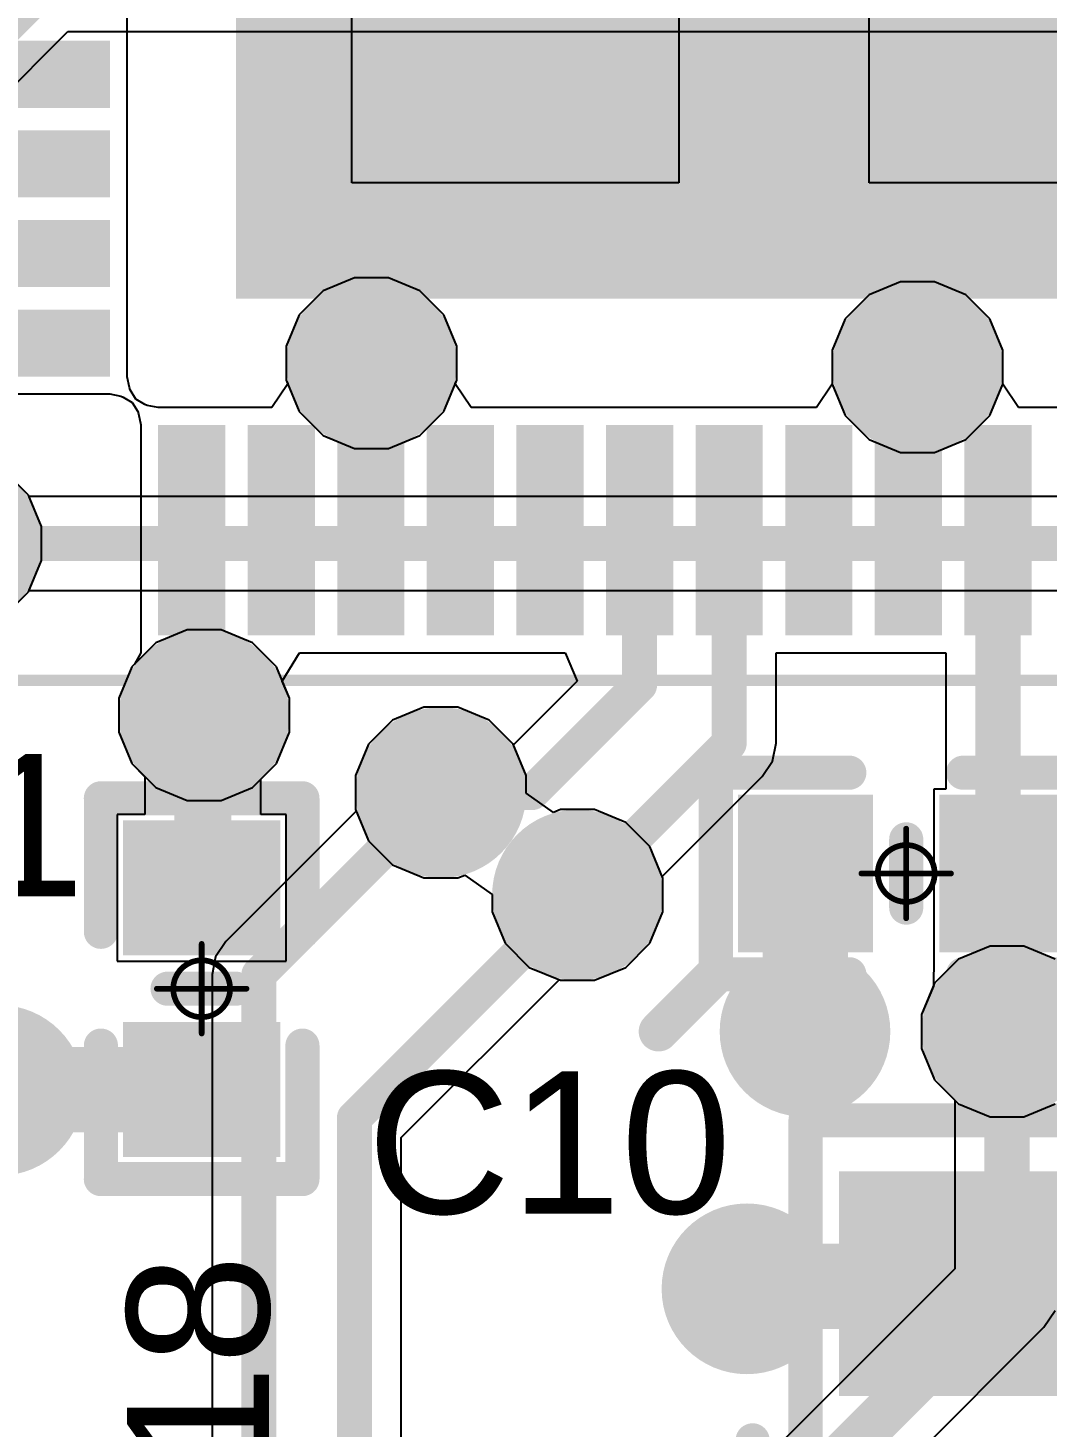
# Model space of a CAD drawing. Header units: inches. Extents: x -0.16 to 1.47, y -0.24 to 2.31.
# Drawn here: x 0.5454 to 0.7245, y 1.3775 to 1.6234 of the extents above; entities that cross this region are included whole.
import ezdxf

# ---------------------------------------------------------------- set-up
doc = ezdxf.new("R2010")
doc.units = ezdxf.units.IN
doc.header["$MEASUREMENT"] = 0
for name, color, linetype in [('Bottom Layer', 5, 'Continuous'), ('Bottom Solder', 6, 'Continuous'), ('GND', 76, 'Continuous'), ('Mechanical 13', 56, 'Continuous'), ('Mechanical 15', 56, 'Continuous'), ('POWER', 16, 'Continuous'), ('Top Layer', 1, 'Continuous'), ('Top Overlay', 2, 'Continuous'), ('Top Paste', 8, 'Continuous'), ('Top Solder', 216, 'Continuous'), ('Via Holes', 16, 'Continuous')]:
    doc.layers.add(name, color=color, linetype=linetype)
doc.styles.add('Arial', font='', dxfattribs={"height": 0.2})
doc.styles.get('Arial').set_extended_font_data('Arial')

# ---------------------------------------------------------------- blocks, each defined once
blk = doc.blocks.new('QFN40P700X700X90_57N_12')
at = {"layer": 'Top Layer'}
for points in [[(-0.0433071, 0.15177165), (-0.0354331, 0.15177165), (-0.0354331, 0.11870075), (-0.0433071, 0.11870075)], [(-0.027559, 0.15177165), (-0.019685, 0.15177165), (-0.019685, 0.11870075), (-0.027559, 0.11870075)], [(-0.011811, 0.15177165), (-0.003937, 0.15177165), (-0.003937, 0.11870075), (-0.011811, 0.11870075)], [(0.003937, 0.15177165), (0.011811, 0.15177165), (0.011811, 0.11870075), (0.003937, 0.11870075)], [(0.019685, 0.15177165), (0.027559, 0.15177165), (0.027559, 0.11870075), (0.019685, 0.11870075)], [(0.0354331, 0.15177165), (0.0433071, 0.15177165), (0.0433071, 0.11870075), (0.0354331, 0.11870075)], [(0.0511811, 0.15177165), (0.0590551, 0.15177165), (0.0590551, 0.11870075), (0.0511811, 0.11870075)], [(0.0669291, 0.15177165), (0.0748031, 0.15177165), (0.0748031, 0.11870075), (0.0669291, 0.11870075)], [(0.0826772, 0.15177165), (0.0905512, 0.15177165), (0.0905512, 0.11870075), (0.0826772, 0.11870075)], [(0.0984252, 0.15177165), (0.1062992, 0.15177165), (0.1062992, 0.11870075), (0.0984252, 0.11870075)], [(0.11870075, 0.1062992), (0.15177165, 0.1062992), (0.15177165, 0.0984252), (0.11870075, 0.0984252)], [(-0.0905512, 0.0905512), (0.0905512, 0.0905512), (0.0905512, -0.0905512), (-0.0905512, -0.0905512)], [(0.11870075, 0.0905512), (0.15177165, 0.0905512), (0.15177165, 0.0826772), (0.11870075, 0.0826772)], [(0.11870075, 0.0748031), (0.15177165, 0.0748031), (0.15177165, 0.0669291), (0.11870075, 0.0669291)], [(0.11870075, 0.0590551), (0.15177165, 0.0590551), (0.15177165, 0.0511811), (0.11870075, 0.0511811)]]:
    blk.add_hatch(color=1, dxfattribs=at).paths.add_polyline_path(points)
at = {"layer": 'Top Paste'}
for points in [[(-0.0433071, 0.15177165), (-0.0354331, 0.15177165), (-0.0354331, 0.11870075), (-0.0433071, 0.11870075)], [(-0.027559, 0.15177165), (-0.019685, 0.15177165), (-0.019685, 0.11870075), (-0.027559, 0.11870075)], [(-0.011811, 0.15177165), (-0.003937, 0.15177165), (-0.003937, 0.11870075), (-0.011811, 0.11870075)], [(0.003937, 0.15177165), (0.011811, 0.15177165), (0.011811, 0.11870075), (0.003937, 0.11870075)], [(0.019685, 0.15177165), (0.027559, 0.15177165), (0.027559, 0.11870075), (0.019685, 0.11870075)], [(0.0354331, 0.15177165), (0.0433071, 0.15177165), (0.0433071, 0.11870075), (0.0354331, 0.11870075)], [(0.0511811, 0.15177165), (0.0590551, 0.15177165), (0.0590551, 0.11870075), (0.0511811, 0.11870075)], [(0.0669291, 0.15177165), (0.0748031, 0.15177165), (0.0748031, 0.11870075), (0.0669291, 0.11870075)], [(0.0826772, 0.15177165), (0.0905512, 0.15177165), (0.0905512, 0.11870075), (0.0826772, 0.11870075)], [(0.0984252, 0.15177165), (0.1062992, 0.15177165), (0.1062992, 0.11870075), (0.0984252, 0.11870075)], [(0.11870075, 0.1062992), (0.15177165, 0.1062992), (0.15177165, 0.0984252), (0.11870075, 0.0984252)], [(0.11870075, 0.0905512), (0.15177165, 0.0905512), (0.15177165, 0.0826772), (0.11870075, 0.0826772)], [(0.11870075, 0.0748031), (0.15177165, 0.0748031), (0.15177165, 0.0669291), (0.11870075, 0.0669291)], [(0.11870075, 0.0590551), (0.15177165, 0.0590551), (0.15177165, 0.0511811), (0.11870075, 0.0511811)]]:
    blk.add_hatch(color=8, dxfattribs=at).paths.add_polyline_path(points)
at = {"layer": 'Top Solder'}
for points in [[(-0.0452756, 0.15374015), (-0.0334646, 0.15374015), (-0.0334646, 0.11673225), (-0.0452756, 0.11673225)], [(-0.0295275, 0.15374015), (-0.0177165, 0.15374015), (-0.0177165, 0.11673225), (-0.0295275, 0.11673225)], [(-0.0137795, 0.15374015), (-0.0019685, 0.15374015), (-0.0019685, 0.11673225), (-0.0137795, 0.11673225)], [(0.0019685, 0.15374015), (0.0137795, 0.15374015), (0.0137795, 0.11673225), (0.0019685, 0.11673225)], [(0.0177165, 0.15374015), (0.0295275, 0.15374015), (0.0295275, 0.11673225), (0.0177165, 0.11673225)], [(0.0334646, 0.15374015), (0.0452756, 0.15374015), (0.0452756, 0.11673225), (0.0334646, 0.11673225)], [(0.0492126, 0.15374015), (0.0610236, 0.15374015), (0.0610236, 0.11673225), (0.0492126, 0.11673225)], [(0.0649606, 0.15374015), (0.0767716, 0.15374015), (0.0767716, 0.11673225), (0.0649606, 0.11673225)], [(0.0807087, 0.15374015), (0.0925197, 0.15374015), (0.0925197, 0.11673225), (0.0807087, 0.11673225)], [(0.0964567, 0.15374015), (0.1082677, 0.15374015), (0.1082677, 0.11673225), (0.0964567, 0.11673225)], [(0.11673225, 0.1082677), (0.15374015, 0.1082677), (0.15374015, 0.0964567), (0.11673225, 0.0964567)], [(-0.0945512, 0.0945512), (0.0945512, 0.0945512), (0.0945512, -0.0945512), (-0.0945512, -0.0945512)], [(0.11673225, 0.0925197), (0.15374015, 0.0925197), (0.15374015, 0.0807087), (0.11673225, 0.0807087)], [(0.11673225, 0.0767716), (0.15374015, 0.0767716), (0.15374015, 0.0649606), (0.11673225, 0.0649606)], [(0.11673225, 0.0610236), (0.15374015, 0.0610236), (0.15374015, 0.0492126), (0.11673225, 0.0492126)]]:
    blk.add_hatch(color=216, dxfattribs=at).paths.add_polyline_path(points)
at = {"layer": 'Mechanical 13'}
blk.add_lwpolyline([(0.1377953, 0.1377953, 0.005, 0.005, 0), (-0.1377953, 0.1377953, 0.005, 0.005, 0)], format="xyseb", dxfattribs=at)
at = {"layer": 'Mechanical 15'}
blk.add_lwpolyline([(0.1616142, 0.1616142, 0.0019685, 0.0019685, 0), (-0.1616142, 0.1616142, 0.0019685, 0.0019685, 0)], format="xyseb", dxfattribs=at)
at = {"layer": 'Top Overlay'}
blk.add_lwpolyline([(0.1377953, 0.1377953, 0.005, 0.005, 0), (0.1187008, 0.1377953, 0.005, 0.005, 0)], format="xyseb", dxfattribs=at)
blk.add_lwpolyline([(0.1174508, 0.1377953, 0.0025, 0.0025, 1), (0.1199508, 0.1377953, 0.0025, 0.0025, 1)], format="xyseb", close=True, dxfattribs=at)
at = {"layer": 'Top Paste'}
for p, q in [((-0.0742126, 0.0742126), (-0.0167323, 0.0742126)), ((-0.0167323, 0.0742126), (-0.0167323, 0.0167323)), ((0.0167323, 0.0167323), (0.0167323, 0.0742126)), ((0.0167323, 0.0742126), (0.0742126, 0.0742126)), ((0.0742126, 0.0742126), (0.0742126, 0.0167323))]:
    blk.add_line(p, q, dxfattribs=at)
blk = doc.blocks.new('OSC_2016_4P_33')
at = {"layer": 'Top Layer'}
for points in [[(-0.067818, -0.002824), (-0.067818, 0.028672), (-0.028448, 0.028672), (-0.028448, -0.002824)], [(0.003042, -0.002818), (0.003042, 0.028678), (0.042412, 0.028678), (0.042412, -0.002818)], [(-0.067814, -0.050064), (-0.067814, -0.018568), (-0.028444, -0.018568), (-0.028444, -0.050064)], [(0.003046, -0.050058), (0.003046, -0.018562), (0.042416, -0.018562), (0.042416, -0.050058)]]:
    blk.add_hatch(color=1, dxfattribs=at).paths.add_polyline_path(points)
at = {"layer": 'Top Paste'}
for points in [[(-0.067818, -0.002824), (-0.067818, 0.028672), (-0.028448, 0.028672), (-0.028448, -0.002824)], [(0.003042, -0.002818), (0.003042, 0.028678), (0.042412, 0.028678), (0.042412, -0.002818)], [(-0.067814, -0.050064), (-0.067814, -0.018568), (-0.028444, -0.018568), (-0.028444, -0.050064)], [(0.003046, -0.050058), (0.003046, -0.018562), (0.042416, -0.018562), (0.042416, -0.050058)]]:
    blk.add_hatch(color=8, dxfattribs=at).paths.add_polyline_path(points)
at = {"layer": 'Top Solder'}
for points in [[(-0.071818, -0.006824), (-0.071818, 0.032672), (-0.024448, 0.032672), (-0.024448, -0.006824)], [(-0.000958, -0.006818), (-0.000958, 0.032678), (0.046412, 0.032678), (0.046412, -0.006818)], [(-0.071814, -0.054064), (-0.071814, -0.014568), (-0.024444, -0.014568), (-0.024444, -0.054064)], [(-0.000954, -0.054058), (-0.000954, -0.014562), (0.046416, -0.014562), (0.046416, -0.054058)]]:
    blk.add_hatch(color=216, dxfattribs=at).paths.add_polyline_path(points)
at = {"layer": 'Mechanical 15'}
for points in [[(-0.040261, -0.054003, 0.007874, 0.007874, 1), (-0.048141, -0.054003, 0.007874, 0.007874, 1)], [(-0.0501095, -0.054003, 0.003937, 0.003937, 1), (-0.0461725, -0.054003, 0.003937, 0.003937, 1)], [(-0.0422295, -0.054003, 0.003937, 0.003937, 1), (-0.0382925, -0.054003, 0.003937, 0.003937, 1)]]:
    blk.add_lwpolyline(points, format="xyseb", close=True, dxfattribs=at)
at = {"layer": 'Top Overlay'}
for points in [[(-0.077701, -0.062993, 0.006, 0.006, 0), (-0.077701, 0.041607, 0.006, 0.006, 0)], [(-0.077701, 0.041607, 0.006, 0.006, 0), (0.052299, 0.041607, 0.006, 0.006, 0)], [(0.052299, -0.062993, 0.006, 0.006, 0), (0.052299, 0.041607, 0.006, 0.006, 0)], [(-0.087, -0.072, 0.006, 0.006, 0), (-0.087, -0.01463, 0.006, 0.006, 0)], [(-0.077701, -0.062993, 0.006, 0.006, 0), (-0.072901, -0.062993, 0.006, 0.006, 0)], [(-0.072901, -0.062993, 0.006, 0.006, 0), (0.052299, -0.062993, 0.006, 0.006, 0)], [(-0.087, -0.072, 0.006, 0.006, 0), (-0.037504, -0.072, 0.006, 0.006, 0)]]:
    blk.add_lwpolyline(points, format="xyseb", dxfattribs=at)
for points in [[(-0.079201, 0.041607, 0.003, 0.003, 1), (-0.076201, 0.041607, 0.003, 0.003, 1)], [(-0.079201, 0.041607, 0.003, 0.003, 1), (-0.076201, 0.041607, 0.003, 0.003, 1)], [(0.050799, 0.041607, 0.003, 0.003, 1), (0.053799, 0.041607, 0.003, 0.003, 1)], [(0.050799, 0.041607, 0.003, 0.003, 1), (0.053799, 0.041607, 0.003, 0.003, 1)], [(-0.0885, -0.01463, 0.003, 0.003, 1), (-0.0855, -0.01463, 0.003, 0.003, 1)], [(-0.079201, -0.062993, 0.003, 0.003, 1), (-0.076201, -0.062993, 0.003, 0.003, 1)], [(-0.079201, -0.062993, 0.003, 0.003, 1), (-0.076201, -0.062993, 0.003, 0.003, 1)], [(-0.074401, -0.062993, 0.003, 0.003, 1), (-0.071401, -0.062993, 0.003, 0.003, 1)], [(-0.074401, -0.062993, 0.003, 0.003, 1), (-0.071401, -0.062993, 0.003, 0.003, 1)], [(0.050799, -0.062993, 0.003, 0.003, 1), (0.053799, -0.062993, 0.003, 0.003, 1)], [(0.050799, -0.062993, 0.003, 0.003, 1), (0.053799, -0.062993, 0.003, 0.003, 1)], [(-0.0885, -0.072, 0.003, 0.003, 1), (-0.0855, -0.072, 0.003, 0.003, 1)], [(-0.0885, -0.072, 0.003, 0.003, 1), (-0.0855, -0.072, 0.003, 0.003, 1)], [(-0.039004, -0.072, 0.003, 0.003, 1), (-0.036004, -0.072, 0.003, 0.003, 1)]]:
    blk.add_lwpolyline(points, format="xyseb", close=True, dxfattribs=at)
blk = doc.blocks.new('C_0402_L_40')
at = {"layer": 'Top Layer'}
for points in [[(-0.0255905, 0.0098425), (-0.0098425, 0.0098425), (-0.0098425, -0.0098425), (-0.0255905, -0.0098425)], [(0.0098393, 0.0098393), (0.0255873, 0.0098393), (0.0255873, -0.0098457), (0.0098393, -0.0098457)]]:
    blk.add_hatch(color=1, dxfattribs=at).paths.add_polyline_path(points)
at = {"layer": 'Top Paste'}
for points in [[(-0.0255905, 0.0098425), (-0.0098425, 0.0098425), (-0.0098425, -0.0098425), (-0.0255905, -0.0098425)], [(0.0098393, 0.0098393), (0.0255873, 0.0098393), (0.0255873, -0.0098457), (0.0098393, -0.0098457)]]:
    blk.add_hatch(color=8, dxfattribs=at).paths.add_polyline_path(points)
at = {"layer": 'Top Solder'}
for points in [[(-0.0295905, 0.0138425), (-0.0058425, 0.0138425), (-0.0058425, -0.0138425), (-0.0295905, -0.0138425)], [(0.0058393, 0.0138393), (0.0295873, 0.0138393), (0.0295873, -0.0138457), (0.0058393, -0.0138457)]]:
    blk.add_hatch(color=216, dxfattribs=at).paths.add_polyline_path(points)
at = {"layer": 'Mechanical 15'}
for points in [[(0, -0.007874, 0.001, 0.001, 0), (0, 0.007874, 0.001, 0.001, 0)], [(0.007874, 0, 0.001, 0.001, 0), (-0.007874, 0, 0.001, 0.001, 0)]]:
    blk.add_lwpolyline(points, format="xyseb", dxfattribs=at)
for points in [[(-0.00025, 0.007874, 0.0005, 0.0005, 1), (0.00025, 0.007874, 0.0005, 0.0005, 1)], [(0.005, 0, 0.001, 0.001, 1), (-0.005, 0, 0.001, 0.001, 1)], [(-0.008124, 0, 0.0005, 0.0005, 1), (-0.007624, 0, 0.0005, 0.0005, 1)], [(-0.00525, 0, 0.0005, 0.0005, 1), (-0.00475, 0, 0.0005, 0.0005, 1)], [(0.00475, 0, 0.0005, 0.0005, 1), (0.00525, 0, 0.0005, 0.0005, 1)], [(0.007624, 0, 0.0005, 0.0005, 1), (0.008124, 0, 0.0005, 0.0005, 1)], [(-0.00025, -0.007874, 0.0005, 0.0005, 1), (0.00025, -0.007874, 0.0005, 0.0005, 1)]]:
    blk.add_lwpolyline(points, format="xyseb", close=True, dxfattribs=at)
at = {"layer": 'Top Overlay'}
for points in [[(-0.01, 0.0177133, 0.006, 0.006, 0), (-0.0334614, 0.0177133, 0.006, 0.006, 0)], [(-0.0334614, -0.0177133, 0.006, 0.006, 0), (-0.0334614, 0.0177133, 0.006, 0.006, 0)], [(0.0334614, 0.0177133, 0.006, 0.006, 0), (0.01, 0.0177133, 0.006, 0.006, 0)], [(0.0334614, -0.0177197, 0.006, 0.006, 0), (0.0334614, 0.0177133, 0.006, 0.006, 0)], [(0, -0.006, 0.006, 0.006, 0), (0, 0.006, 0.006, 0.006, 0)], [(-0.01, -0.0177133, 0.006, 0.006, 0), (-0.0334614, -0.0177133, 0.006, 0.006, 0)], [(-0.033455, -0.0177197, 0.006, 0.006, 0), (-0.0334614, -0.0177133, 0.006, 0.006, 0)], [(0.0334614, -0.0177133, 0.006, 0.006, 0), (0.01, -0.0177133, 0.006, 0.006, 0)]]:
    blk.add_lwpolyline(points, format="xyseb", dxfattribs=at)
for points in [[(-0.0349614, 0.0177133, 0.003, 0.003, 1), (-0.0319614, 0.0177133, 0.003, 0.003, 1)], [(-0.0349614, 0.0177133, 0.003, 0.003, 1), (-0.0319614, 0.0177133, 0.003, 0.003, 1)], [(-0.0115, 0.0177133, 0.003, 0.003, 1), (-0.0085, 0.0177133, 0.003, 0.003, 1)], [(0.0085, 0.0177133, 0.003, 0.003, 1), (0.0115, 0.0177133, 0.003, 0.003, 1)], [(0.0319614, 0.0177133, 0.003, 0.003, 1), (0.0349614, 0.0177133, 0.003, 0.003, 1)], [(0.0319614, 0.0177133, 0.003, 0.003, 1), (0.0349614, 0.0177133, 0.003, 0.003, 1)], [(-0.0015, 0.006, 0.003, 0.003, 1), (0.0015, 0.006, 0.003, 0.003, 1)], [(-0.0015, -0.006, 0.003, 0.003, 1), (0.0015, -0.006, 0.003, 0.003, 1)], [(-0.0349614, -0.0177133, 0.003, 0.003, 1), (-0.0319614, -0.0177133, 0.003, 0.003, 1)], [(-0.0349614, -0.0177133, 0.003, 0.003, 1), (-0.0319614, -0.0177133, 0.003, 0.003, 1)], [(-0.0349614, -0.0177133, 0.003, 0.003, 1), (-0.0319614, -0.0177133, 0.003, 0.003, 1)], [(-0.034955, -0.0177197, 0.003, 0.003, 1), (-0.031955, -0.0177197, 0.003, 0.003, 1)], [(-0.0115, -0.0177133, 0.003, 0.003, 1), (-0.0085, -0.0177133, 0.003, 0.003, 1)], [(0.0085, -0.0177133, 0.003, 0.003, 1), (0.0115, -0.0177133, 0.003, 0.003, 1)], [(0.0319614, -0.0177133, 0.003, 0.003, 1), (0.0349614, -0.0177133, 0.003, 0.003, 1)], [(0.0319614, -0.0177197, 0.003, 0.003, 1), (0.0349614, -0.0177197, 0.003, 0.003, 1)]]:
    blk.add_lwpolyline(points, format="xyseb", close=True, dxfattribs=at)
blk = doc.blocks.new('C_0402_L_48')
at = {"layer": 'Top Layer'}
for points in [[(-0.0255905, 0.0098425), (-0.0098425, 0.0098425), (-0.0098425, -0.0098425), (-0.0255905, -0.0098425)], [(0.0098393, 0.0098393), (0.0255873, 0.0098393), (0.0255873, -0.0098457), (0.0098393, -0.0098457)]]:
    blk.add_hatch(color=1, dxfattribs=at).paths.add_polyline_path(points)
at = {"layer": 'Top Paste'}
for points in [[(-0.0255905, 0.0098425), (-0.0098425, 0.0098425), (-0.0098425, -0.0098425), (-0.0255905, -0.0098425)], [(0.0098393, 0.0098393), (0.0255873, 0.0098393), (0.0255873, -0.0098457), (0.0098393, -0.0098457)]]:
    blk.add_hatch(color=8, dxfattribs=at).paths.add_polyline_path(points)
at = {"layer": 'Top Solder'}
for points in [[(-0.0295905, 0.0138425), (-0.0058425, 0.0138425), (-0.0058425, -0.0138425), (-0.0295905, -0.0138425)], [(0.0058393, 0.0138393), (0.0295873, 0.0138393), (0.0295873, -0.0138457), (0.0058393, -0.0138457)]]:
    blk.add_hatch(color=216, dxfattribs=at).paths.add_polyline_path(points)
at = {"layer": 'Mechanical 15'}
for points in [[(0, 0.007874, 0.001, 0.001, 0), (0, -0.007874, 0.001, 0.001, 0)], [(0.007874, 0, 0.001, 0.001, 0), (-0.007874, 0, 0.001, 0.001, 0)]]:
    blk.add_lwpolyline(points, format="xyseb", dxfattribs=at)
for points in [[(-0.00025, 0.007874, 0.0005, 0.0005, 1), (0.00025, 0.007874, 0.0005, 0.0005, 1)], [(0.005, 0, 0.001, 0.001, 1), (-0.005, 0, 0.001, 0.001, 1)], [(-0.008124, 0, 0.0005, 0.0005, 1), (-0.007624, 0, 0.0005, 0.0005, 1)], [(-0.00525, 0, 0.0005, 0.0005, 1), (-0.00475, 0, 0.0005, 0.0005, 1)], [(0.00475, 0, 0.0005, 0.0005, 1), (0.00525, 0, 0.0005, 0.0005, 1)], [(0.007624, 0, 0.0005, 0.0005, 1), (0.008124, 0, 0.0005, 0.0005, 1)], [(-0.00025, -0.007874, 0.0005, 0.0005, 1), (0.00025, -0.007874, 0.0005, 0.0005, 1)]]:
    blk.add_lwpolyline(points, format="xyseb", close=True, dxfattribs=at)
at = {"layer": 'Top Overlay'}
for points in [[(-0.01, 0.0177133, 0.006, 0.006, 0), (-0.0334614, 0.0177133, 0.006, 0.006, 0)], [(-0.0334614, 0.0177133, 0.006, 0.006, 0), (-0.0334614, -0.0177133, 0.006, 0.006, 0)], [(0.0334614, 0.0177133, 0.006, 0.006, 0), (0.01, 0.0177133, 0.006, 0.006, 0)], [(0.0334614, 0.0177133, 0.006, 0.006, 0), (0.0334614, -0.0177197, 0.006, 0.006, 0)], [(0, 0.006, 0.006, 0.006, 0), (0, -0.006, 0.006, 0.006, 0)], [(-0.01, -0.0177133, 0.006, 0.006, 0), (-0.0334614, -0.0177133, 0.006, 0.006, 0)], [(-0.033455, -0.0177197, 0.006, 0.006, 0), (-0.0334614, -0.0177133, 0.006, 0.006, 0)], [(0.0334614, -0.0177133, 0.006, 0.006, 0), (0.01, -0.0177133, 0.006, 0.006, 0)]]:
    blk.add_lwpolyline(points, format="xyseb", dxfattribs=at)
for points in [[(-0.0349614, 0.0177133, 0.003, 0.003, 1), (-0.0319614, 0.0177133, 0.003, 0.003, 1)], [(-0.0349614, 0.0177133, 0.003, 0.003, 1), (-0.0319614, 0.0177133, 0.003, 0.003, 1)], [(-0.0115, 0.0177133, 0.003, 0.003, 1), (-0.0085, 0.0177133, 0.003, 0.003, 1)], [(0.0085, 0.0177133, 0.003, 0.003, 1), (0.0115, 0.0177133, 0.003, 0.003, 1)], [(0.0319614, 0.0177133, 0.003, 0.003, 1), (0.0349614, 0.0177133, 0.003, 0.003, 1)], [(0.0319614, 0.0177133, 0.003, 0.003, 1), (0.0349614, 0.0177133, 0.003, 0.003, 1)], [(-0.0015, 0.006, 0.003, 0.003, 1), (0.0015, 0.006, 0.003, 0.003, 1)], [(-0.0015, -0.006, 0.003, 0.003, 1), (0.0015, -0.006, 0.003, 0.003, 1)], [(-0.0349614, -0.0177133, 0.003, 0.003, 1), (-0.0319614, -0.0177133, 0.003, 0.003, 1)], [(-0.0349614, -0.0177133, 0.003, 0.003, 1), (-0.0319614, -0.0177133, 0.003, 0.003, 1)], [(-0.0349614, -0.0177133, 0.003, 0.003, 1), (-0.0319614, -0.0177133, 0.003, 0.003, 1)], [(-0.034955, -0.0177197, 0.003, 0.003, 1), (-0.031955, -0.0177197, 0.003, 0.003, 1)], [(-0.0115, -0.0177133, 0.003, 0.003, 1), (-0.0085, -0.0177133, 0.003, 0.003, 1)], [(0.0085, -0.0177133, 0.003, 0.003, 1), (0.0115, -0.0177133, 0.003, 0.003, 1)], [(0.0319614, -0.0177133, 0.003, 0.003, 1), (0.0349614, -0.0177133, 0.003, 0.003, 1)], [(0.0319614, -0.0177197, 0.003, 0.003, 1), (0.0349614, -0.0177197, 0.003, 0.003, 1)]]:
    blk.add_lwpolyline(points, format="xyseb", close=True, dxfattribs=at)

msp = doc.modelspace()

# ---------------------------------------------------------------- hatches: boundary and pattern name
at = {"layer": 'Bottom Layer'}
h = msp.add_hatch(color=5, dxfattribs=at)
edge = h.paths.add_edge_path()
edge.add_arc((0.604, 1.603), 0.01, 0, 360)
h = msp.add_hatch(color=5, dxfattribs=at)
edge = h.paths.add_edge_path()
edge.add_arc((0.676, 1.603), 0.01, 0, 360)
h = msp.add_hatch(color=5, dxfattribs=at)
edge = h.paths.add_edge_path()
edge.add_arc((0.6057898, 1.5644646), 0.01, 0, 360)
h = msp.add_hatch(color=5, dxfattribs=at)
edge = h.paths.add_edge_path()
edge.add_arc((0.7017898, 1.5637796), 0.01, 0, 360)
h = msp.add_hatch(color=5, dxfattribs=at)
edge = h.paths.add_edge_path()
edge.add_arc((0.5763652, 1.5025849), 0.01, 0, 360)
h = msp.add_hatch(color=5, dxfattribs=at)
edge = h.paths.add_edge_path()
edge.add_arc((0.618, 1.489), 0.01, 0, 360)
h = msp.add_hatch(color=5, dxfattribs=at)
edge = h.paths.add_edge_path()
edge.add_arc((0.642, 1.471), 0.01, 0, 360)
h = msp.add_hatch(color=5, dxfattribs=at)
edge = h.paths.add_edge_path()
edge.add_arc((0.682, 1.447), 0.01, 0, 360)
h = msp.add_hatch(color=5, dxfattribs=at)
edge = h.paths.add_edge_path()
edge.add_arc((0.7175063, 1.447), 0.01, 0, 360)
h = msp.add_hatch(color=5, dxfattribs=at)
edge = h.paths.add_edge_path()
edge.add_arc((0.5403054, 1.4366536), 0.01, 0, 360)
h = msp.add_hatch(color=5, dxfattribs=at)
edge = h.paths.add_edge_path()
edge.add_arc((0.6717898, 1.4017796), 0.01, 0, 360)
at = {"layer": 'Bottom Solder'}
h = msp.add_hatch(color=6, dxfattribs=at)
edge = h.paths.add_edge_path()
edge.add_arc((0.604, 1.603), 0.014, 0, 360)
h = msp.add_hatch(color=6, dxfattribs=at)
edge = h.paths.add_edge_path()
edge.add_arc((0.676, 1.603), 0.014, 0, 360)
h = msp.add_hatch(color=6, dxfattribs=at)
edge = h.paths.add_edge_path()
edge.add_arc((0.6057898, 1.5644646), 0.014, 0, 360)
h = msp.add_hatch(color=6, dxfattribs=at)
edge = h.paths.add_edge_path()
edge.add_arc((0.7017898, 1.5637796), 0.014, 0, 360)
h = msp.add_hatch(color=6, dxfattribs=at)
edge = h.paths.add_edge_path()
edge.add_arc((0.5327898, 1.5327796), 0.014, 0, 360)
h = msp.add_hatch(color=6, dxfattribs=at)
edge = h.paths.add_edge_path()
edge.add_arc((0.5763652, 1.5025849), 0.014, 0, 360)
h = msp.add_hatch(color=6, dxfattribs=at)
edge = h.paths.add_edge_path()
edge.add_arc((0.618, 1.489), 0.014, 0, 360)
h = msp.add_hatch(color=6, dxfattribs=at)
edge = h.paths.add_edge_path()
edge.add_arc((0.642, 1.471), 0.014, 0, 360)
h = msp.add_hatch(color=6, dxfattribs=at)
edge = h.paths.add_edge_path()
edge.add_arc((0.682, 1.447), 0.014, 0, 360)
h = msp.add_hatch(color=6, dxfattribs=at)
edge = h.paths.add_edge_path()
edge.add_arc((0.7175063, 1.447), 0.014, 0, 360)
h = msp.add_hatch(color=6, dxfattribs=at)
edge = h.paths.add_edge_path()
edge.add_arc((0.5403054, 1.4366536), 0.014, 0, 360)
h = msp.add_hatch(color=6, dxfattribs=at)
edge = h.paths.add_edge_path()
edge.add_arc((0.6717898, 1.4017796), 0.014, 0, 360)
at = {"layer": 'GND'}
h = msp.add_hatch(color=76, dxfattribs=at)
edge = h.paths.add_edge_path()
edge.add_arc((0.6057898, 1.5644646), 0.015, 0, 360)
h = msp.add_hatch(color=76, dxfattribs=at)
edge = h.paths.add_edge_path()
edge.add_arc((0.7017898, 1.5637796), 0.015, 0, 360)
h = msp.add_hatch(color=76, dxfattribs=at)
edge = h.paths.add_edge_path()
edge.add_arc((0.5327898, 1.5327796), 0.015, 0, 360)
h = msp.add_hatch(color=76, dxfattribs=at)
edge = h.paths.add_edge_path()
edge.add_arc((0.5763652, 1.5025849), 0.015, 0, 360)
h = msp.add_hatch(color=76, dxfattribs=at)
edge = h.paths.add_edge_path()
edge.add_arc((0.618, 1.489), 0.015, 0, 360)
h = msp.add_hatch(color=76, dxfattribs=at)
edge = h.paths.add_edge_path()
edge.add_arc((0.642, 1.471), 0.015, 0, 360)
h = msp.add_hatch(color=76, dxfattribs=at)
edge = h.paths.add_edge_path()
edge.add_arc((0.7175063, 1.447), 0.015, 0, 360)
at = {"layer": 'POWER'}
h = msp.add_hatch(color=16, dxfattribs=at)
edge = h.paths.add_edge_path()
edge.add_arc((0.604, 1.603), 0.015, 0, 360)
h = msp.add_hatch(color=16, dxfattribs=at)
edge = h.paths.add_edge_path()
edge.add_arc((0.676, 1.603), 0.015, 0, 360)
h = msp.add_hatch(color=16, dxfattribs=at)
edge = h.paths.add_edge_path()
edge.add_arc((0.5327898, 1.5327796), 0.015, 0, 360)
h = msp.add_hatch(color=16, dxfattribs=at)
edge = h.paths.add_edge_path()
edge.add_arc((0.618, 1.489), 0.015, 0, 360)
h = msp.add_hatch(color=16, dxfattribs=at)
edge = h.paths.add_edge_path()
edge.add_arc((0.642, 1.471), 0.015, 0, 360)
h = msp.add_hatch(color=16, dxfattribs=at)
edge = h.paths.add_edge_path()
edge.add_arc((0.682, 1.447), 0.015, 0, 360)
h = msp.add_hatch(color=16, dxfattribs=at)
edge = h.paths.add_edge_path()
edge.add_arc((0.7175063, 1.447), 0.015, 0, 360)
h = msp.add_hatch(color=16, dxfattribs=at)
edge = h.paths.add_edge_path()
edge.add_arc((0.5403054, 1.4366536), 0.015, 0, 360)
h = msp.add_hatch(color=16, dxfattribs=at)
edge = h.paths.add_edge_path()
edge.add_arc((0.6717898, 1.4017796), 0.015, 0, 360)
at = {"layer": 'Top Layer'}
h = msp.add_hatch(color=1, dxfattribs=at)
edge = h.paths.add_edge_path()
edge.add_arc((0.604, 1.603), 0.01, 0, 360)
h = msp.add_hatch(color=1, dxfattribs=at)
edge = h.paths.add_edge_path()
edge.add_arc((0.676, 1.603), 0.01, 0, 360)
h = msp.add_hatch(color=1, dxfattribs=at)
edge = h.paths.add_edge_path()
edge.add_arc((0.6057898, 1.5644646), 0.01, 0, 360)
h = msp.add_hatch(color=1, dxfattribs=at)
edge = h.paths.add_edge_path()
edge.add_arc((0.7017898, 1.5637796), 0.01, 0, 360)
h = msp.add_hatch(color=1, dxfattribs=at)
edge = h.paths.add_edge_path()
edge.add_arc((0.5763652, 1.5025849), 0.01, 0, 360)
h = msp.add_hatch(color=1, dxfattribs=at)
edge = h.paths.add_edge_path()
edge.add_arc((0.618, 1.489), 0.01, 0, 360)
h = msp.add_hatch(color=1, dxfattribs=at)
edge = h.paths.add_edge_path()
edge.add_arc((0.642, 1.471), 0.01, 0, 360)
h = msp.add_hatch(color=1, dxfattribs=at)
edge = h.paths.add_edge_path()
edge.add_arc((0.682, 1.447), 0.01, 0, 360)
h = msp.add_hatch(color=1, dxfattribs=at)
edge = h.paths.add_edge_path()
edge.add_arc((0.7175063, 1.447), 0.01, 0, 360)
h = msp.add_hatch(color=1, dxfattribs=at)
edge = h.paths.add_edge_path()
edge.add_arc((0.5403054, 1.4366536), 0.01, 0, 360)
h = msp.add_hatch(color=1, dxfattribs=at)
edge = h.paths.add_edge_path()
edge.add_arc((0.6717898, 1.4017796), 0.01, 0, 360)
at = {"layer": 'Top Solder'}
h = msp.add_hatch(color=216, dxfattribs=at)
edge = h.paths.add_edge_path()
edge.add_arc((0.604, 1.603), 0.014, 0, 360)
h = msp.add_hatch(color=216, dxfattribs=at)
edge = h.paths.add_edge_path()
edge.add_arc((0.676, 1.603), 0.014, 0, 360)
h = msp.add_hatch(color=216, dxfattribs=at)
edge = h.paths.add_edge_path()
edge.add_arc((0.6057898, 1.5644646), 0.014, 0, 360)
h = msp.add_hatch(color=216, dxfattribs=at)
edge = h.paths.add_edge_path()
edge.add_arc((0.7017898, 1.5637796), 0.014, 0, 360)
h = msp.add_hatch(color=216, dxfattribs=at)
edge = h.paths.add_edge_path()
edge.add_arc((0.5327898, 1.5327796), 0.014, 0, 360)
h = msp.add_hatch(color=216, dxfattribs=at)
edge = h.paths.add_edge_path()
edge.add_arc((0.5763652, 1.5025849), 0.014, 0, 360)
h = msp.add_hatch(color=216, dxfattribs=at)
edge = h.paths.add_edge_path()
edge.add_arc((0.618, 1.489), 0.014, 0, 360)
h = msp.add_hatch(color=216, dxfattribs=at)
edge = h.paths.add_edge_path()
edge.add_arc((0.642, 1.471), 0.014, 0, 360)
h = msp.add_hatch(color=216, dxfattribs=at)
edge = h.paths.add_edge_path()
edge.add_arc((0.682, 1.447), 0.014, 0, 360)
h = msp.add_hatch(color=216, dxfattribs=at)
edge = h.paths.add_edge_path()
edge.add_arc((0.7175063, 1.447), 0.014, 0, 360)
h = msp.add_hatch(color=216, dxfattribs=at)
edge = h.paths.add_edge_path()
edge.add_arc((0.5403054, 1.4366536), 0.014, 0, 360)
h = msp.add_hatch(color=216, dxfattribs=at)
edge = h.paths.add_edge_path()
edge.add_arc((0.6717898, 1.4017796), 0.014, 0, 360)
at = {"layer": 'Via Holes'}
h = msp.add_hatch(color=7, dxfattribs=at)
edge = h.paths.add_edge_path()
edge.add_arc((0.604, 1.603), 0.005, 0, 360)
h = msp.add_hatch(color=7, dxfattribs=at)
edge = h.paths.add_edge_path()
edge.add_arc((0.676, 1.603), 0.005, 0, 360)
h = msp.add_hatch(color=7, dxfattribs=at)
edge = h.paths.add_edge_path()
edge.add_arc((0.6057898, 1.5644646), 0.005, 0, 360)
h = msp.add_hatch(color=7, dxfattribs=at)
edge = h.paths.add_edge_path()
edge.add_arc((0.7017898, 1.5637796), 0.005, 0, 360)
h = msp.add_hatch(color=7, dxfattribs=at)
edge = h.paths.add_edge_path()
edge.add_arc((0.5763652, 1.5025849), 0.005, 0, 360)
h = msp.add_hatch(color=7, dxfattribs=at)
edge = h.paths.add_edge_path()
edge.add_arc((0.618, 1.489), 0.005, 0, 360)
h = msp.add_hatch(color=7, dxfattribs=at)
edge = h.paths.add_edge_path()
edge.add_arc((0.642, 1.471), 0.005, 0, 360)
h = msp.add_hatch(color=7, dxfattribs=at)
edge = h.paths.add_edge_path()
edge.add_arc((0.682, 1.447), 0.005, 0, 360)
h = msp.add_hatch(color=7, dxfattribs=at)
edge = h.paths.add_edge_path()
edge.add_arc((0.7175063, 1.447), 0.005, 0, 360)
h = msp.add_hatch(color=7, dxfattribs=at)
edge = h.paths.add_edge_path()
edge.add_arc((0.6717898, 1.4017796), 0.005, 0, 360)

# ---------------------------------------------------------------- linework, layer by layer
at = {"layer": 'Bottom Layer'}
for p, q in [((0.5212772, 1.5916264), (0.5524124, 1.6227617)), ((0.5524124, 1.6227617), (0.8320839, 1.6227617)), ((0.6028061, 1.5794646), (0.597293, 1.577181)), ((0.6087735, 1.5794646), (0.6028061, 1.5794646)), ((0.6142866, 1.577181), (0.6087735, 1.5794646)), ((0.6988061, 1.5787796), (0.693293, 1.576496)), ((0.7047735, 1.5787796), (0.6988061, 1.5787796)), ((0.7102866, 1.576496), (0.7047735, 1.5787796)), ((0.597293, 1.577181), (0.5930734, 1.5729614)), ((0.6185062, 1.5729614), (0.6142866, 1.577181)), ((0.693293, 1.576496), (0.6890734, 1.5722764)), ((0.7145062, 1.5722764), (0.7102866, 1.576496)), ((0.5930734, 1.5729614), (0.5907898, 1.5674483)), ((0.6207898, 1.5674483), (0.6185062, 1.5729614)), ((0.6890734, 1.5722764), (0.6867898, 1.5667633)), ((0.7167898, 1.5667633), (0.7145062, 1.5722764)), ((0.5907898, 1.5674483), (0.5907898, 1.5614809)), ((0.6207898, 1.5614809), (0.6207898, 1.5674483)), ((0.6867898, 1.5667633), (0.6867898, 1.5607959)), ((0.7167898, 1.5607959), (0.7167898, 1.5667633)), ((0.5907898, 1.5614809), (0.5930734, 1.5559678)), ((0.6185062, 1.5559678), (0.6207898, 1.5614809)), ((0.6867898, 1.5607959), (0.6890734, 1.5552828)), ((0.7145062, 1.5552828), (0.7167898, 1.5607959)), ((0.5930734, 1.5559678), (0.597293, 1.5517482)), ((0.6142866, 1.5517482), (0.6185062, 1.5559678)), ((0.6890734, 1.5552828), (0.693293, 1.5510632)), ((0.7102866, 1.5510632), (0.7145062, 1.5552828)), ((0.597293, 1.5517482), (0.6028061, 1.5494646)), ((0.6087735, 1.5494646), (0.6142866, 1.5517482)), ((0.6028061, 1.5494646), (0.6087735, 1.5494646)), ((0.693293, 1.5510632), (0.6988061, 1.5487796)), ((0.7047735, 1.5487796), (0.7102866, 1.5510632)), ((0.6988061, 1.5487796), (0.7047735, 1.5487796)), ((0.5455062, 1.5412764), (0.5412866, 1.545496)), ((0.5456133, 1.5410179), (0.5455062, 1.5412764)), ((0.7471945, 1.5410179), (0.5456133, 1.5410179)), ((0.5455062, 1.5242828), (0.5456133, 1.5245413)), ((0.5456133, 1.5245413), (0.7437825, 1.5245413)), ((0.5412866, 1.5200632), (0.5455062, 1.5242828)), ((0.5733815, 1.5175849), (0.5678684, 1.5153013)), ((0.5793489, 1.5175849), (0.5733815, 1.5175849)), ((0.584862, 1.5153013), (0.5793489, 1.5175849)), ((0.5678684, 1.5153013), (0.5636488, 1.5110817)), ((0.5890816, 1.5110817), (0.584862, 1.5153013)), ((0.5636488, 1.5110817), (0.5613652, 1.5055686)), ((0.5913652, 1.5055686), (0.5890816, 1.5110817)), ((0.5613652, 1.5055686), (0.5613652, 1.4996012)), ((0.5913652, 1.4996012), (0.5913652, 1.5055686)), ((0.6150163, 1.504), (0.6095032, 1.5017164)), ((0.6209837, 1.504), (0.6150163, 1.504)), ((0.6264968, 1.5017164), (0.6209837, 1.504)), ((0.6095032, 1.5017164), (0.6052836, 1.4974968)), ((0.6307164, 1.4974968), (0.6264968, 1.5017164)), ((0.5613652, 1.4996012), (0.5636488, 1.4940881)), ((0.5890816, 1.4940881), (0.5913652, 1.4996012)), ((0.6052836, 1.4974968), (0.603, 1.4919837)), ((0.633, 1.4919837), (0.6307164, 1.4974968)), ((0.5636488, 1.4940881), (0.5678684, 1.4898685)), ((0.584862, 1.4898685), (0.5890816, 1.4940881)), ((0.603, 1.4919837), (0.603, 1.4860163)), ((0.633, 1.48892), (0.633, 1.4919837)), ((0.5678684, 1.4898685), (0.5733815, 1.4875849)), ((0.5793489, 1.4875849), (0.584862, 1.4898685)), ((0.6377814, 1.4854885), (0.633, 1.48892)), ((0.5733815, 1.4875849), (0.5793489, 1.4875849)), ((0.6031071, 1.4857578), (0.5801746, 1.4628254)), ((0.603, 1.4860163), (0.6031071, 1.4857578)), ((0.6390163, 1.486), (0.6377814, 1.4854885)), ((0.6449837, 1.486), (0.6390163, 1.486)), ((0.6504968, 1.4837164), (0.6449837, 1.486)), ((0.6547164, 1.4794968), (0.6504968, 1.4837164)), ((0.657, 1.4739837), (0.6547164, 1.4794968)), ((0.657, 1.4680163), (0.657, 1.4739837)), ((0.6547164, 1.4625032), (0.657, 1.4680163)), ((0.5801746, 1.4628254), (0.5783888, 1.4601527)), ((0.6504968, 1.4582836), (0.6547164, 1.4625032)), ((0.7145226, 1.462), (0.7090095, 1.4597164)), ((0.72049, 1.462), (0.7145226, 1.462)), ((0.7260031, 1.4597164), (0.72049, 1.462)), ((0.5783888, 1.4601527), (0.5777616, 1.457)), ((0.6449837, 1.456), (0.6504968, 1.4582836)), ((0.7090095, 1.4597164), (0.7047899, 1.4554968)), ((0.5777616, 1.457), (0.5777617, 1.4569995)), ((0.5777617, 1.4569995), (0.5777617, 1.3194124)), ((0.6110281, 1.4283773), (0.6387579, 1.4561071)), ((0.6387579, 1.4561071), (0.6390163, 1.456)), ((0.6390163, 1.456), (0.6449837, 1.456)), ((0.7047899, 1.4554968), (0.7025063, 1.4499837)), ((0.7025063, 1.4499837), (0.7025063, 1.4440163)), ((0.7025063, 1.4440163), (0.7047899, 1.4385032)), ((0.7047899, 1.4385032), (0.70833, 1.4349631)), ((0.70833, 1.4349631), (0.70833, 1.4053072)), ((0.6110281, 1.2916031), (0.6110281, 1.4283773)), ((0.70833, 1.4053072), (0.6740228, 1.371)), ((0.7239949, 1.3950177), (0.7259841, 1.3979946)), ((0.687, 1.3580228), (0.7239949, 1.3950177))]:
    msp.add_line(p, q, dxfattribs=at)
for points in [[(0.5130389, 1.5950389, 0.00616, 0.00616, 0), (0.549, 1.631, 0.00616, 0.00616, 0)], [(0.5327898, 1.5327796, 0.00616, 0.00616, 0), (0.747195, 1.5327796, 0.00616, 0.00616, 0)], [(0.586, 1.457, 0.00616, 0.00616, 0), (0.618, 1.489, 0.00616, 0.00616, 0)], [(0.6027898, 1.4317898, 0.00616, 0.00616, 0), (0.642, 1.471, 0.00616, 0.00616, 0)], [(0.586, 1.316, 0.00616, 0.00616, 0), (0.586, 1.457, 0.00616, 0.00616, 0)], [(0.7175063, 1.4015063, 0.008, 0.008, 0), (0.7175063, 1.447, 0.008, 0.008, 0)], [(0.6027898, 1.2797796, 0.00616, 0.00616, 0), (0.6027898, 1.4317898, 0.00616, 0.00616, 0)], [(0.672, 1.356, 0.008, 0.008, 0), (0.7175063, 1.4015063, 0.008, 0.008, 0)]]:
    msp.add_lwpolyline(points, format="xyseb", dxfattribs=at)
for points in [[(0.61646, 1.489, 0.00308, 0.00308, 1), (0.61954, 1.489, 0.00308, 0.00308, 1)], [(0.64046, 1.471, 0.00308, 0.00308, 1), (0.64354, 1.471, 0.00308, 0.00308, 1)], [(0.58446, 1.457, 0.00308, 0.00308, 1), (0.58754, 1.457, 0.00308, 0.00308, 1)], [(0.58446, 1.457, 0.00308, 0.00308, 1), (0.58754, 1.457, 0.00308, 0.00308, 1)], [(0.7155063, 1.447, 0.004, 0.004, 1), (0.7195063, 1.447, 0.004, 0.004, 1)], [(0.6012498, 1.4317898, 0.00308, 0.00308, 1), (0.6043298, 1.4317898, 0.00308, 0.00308, 1)], [(0.6012498, 1.4317898, 0.00308, 0.00308, 1), (0.6043298, 1.4317898, 0.00308, 0.00308, 1)], [(0.7155063, 1.4015063, 0.004, 0.004, 1), (0.7195063, 1.4015063, 0.004, 0.004, 1)], [(0.7155063, 1.4015063, 0.004, 0.004, 1), (0.7195063, 1.4015063, 0.004, 0.004, 1)]]:
    msp.add_lwpolyline(points, format="xyseb", close=True, dxfattribs=at)
at = {"layer": 'Top Layer'}
for p, q in [((0.5628433, 1.5905535), (0.5628433, 1.6377976)), ((0.5628433, 1.5634894), (0.5628433, 1.5905535)), ((0.6028061, 1.5794646), (0.597293, 1.577181)), ((0.6087735, 1.5794646), (0.6028061, 1.5794646)), ((0.6142866, 1.577181), (0.6087735, 1.5794646)), ((0.6988061, 1.5787796), (0.693293, 1.576496)), ((0.7047735, 1.5787796), (0.6988061, 1.5787796)), ((0.7102866, 1.576496), (0.7047735, 1.5787796)), ((0.597293, 1.577181), (0.5930734, 1.5729614)), ((0.6185062, 1.5729614), (0.6142866, 1.577181)), ((0.693293, 1.576496), (0.6890734, 1.5722764)), ((0.7145062, 1.5722764), (0.7102866, 1.576496)), ((0.5930734, 1.5729614), (0.5907898, 1.5674483)), ((0.6207898, 1.5674483), (0.6185062, 1.5729614)), ((0.6890734, 1.5722764), (0.6867898, 1.5667633)), ((0.7167898, 1.5667633), (0.7145062, 1.5722764)), ((0.5907898, 1.5674483), (0.5907898, 1.5614809)), ((0.6207898, 1.5614809), (0.6207898, 1.5674483)), ((0.6867898, 1.5667633), (0.6867898, 1.560796)), ((0.7167898, 1.560796), (0.7167898, 1.5667633)), ((0.5628435, 1.562092), (0.5628433, 1.5634894)), ((0.5632383, 1.5601638), (0.5628435, 1.562092)), ((0.5907898, 1.5614809), (0.5910664, 1.5608132)), ((0.6205132, 1.5608132), (0.6207898, 1.5614809)), ((0.5197725, 1.5590574), (0.558348, 1.5590573)), ((0.558348, 1.5590573), (0.5598086, 1.5590572)), ((0.5598086, 1.5590572), (0.5617369, 1.5586624)), ((0.5633827, 1.5597619), (0.5632383, 1.5601638)), ((0.5643449, 1.5581573), (0.5633827, 1.5597619)), ((0.5910664, 1.5608132), (0.5882885, 1.5566558)), ((0.6232911, 1.5566558), (0.6205132, 1.5608132)), ((0.6867898, 1.560796), (0.6840234, 1.5566558)), ((0.7195562, 1.5566558), (0.7167898, 1.560796)), ((0.5617369, 1.5586624), (0.5621388, 1.558518)), ((0.5621388, 1.558518), (0.5637434, 1.5575558)), ((0.5637434, 1.5575558), (0.5647055, 1.5559513)), ((0.5659494, 1.5571952), (0.5643449, 1.5581573)), ((0.5663513, 1.5570508), (0.5659494, 1.5571952)), ((0.5682796, 1.556656), (0.5663513, 1.5570508)), ((0.5697402, 1.5566559), (0.5682796, 1.556656)), ((0.5882885, 1.5566558), (0.5697402, 1.5566559)), ((0.6840234, 1.5566558), (0.6232911, 1.5566558)), ((0.7320234, 1.5566558), (0.7195562, 1.5566558)), ((0.5647055, 1.5559513), (0.5648499, 1.5555494)), ((0.5648499, 1.5555494), (0.5652447, 1.5536211)), ((0.5652447, 1.5536211), (0.5652449, 1.5522238)), ((0.5652449, 1.5522238), (0.5652449, 1.5135851)), ((0.5455062, 1.5412764), (0.5412866, 1.545496)), ((0.5477898, 1.5357633), (0.5455062, 1.5412764)), ((0.5477898, 1.5297959), (0.5477898, 1.5357633)), ((0.5455062, 1.5242828), (0.5477898, 1.5297959)), ((0.5412866, 1.5200632), (0.5455062, 1.5242828)), ((0.5652449, 1.5135851), (0.5641288, 1.5115617)), ((0.5901158, 1.5085849), (0.5931112, 1.513585)), ((0.5931112, 1.513585), (0.6398631, 1.513585)), ((0.6398631, 1.513585), (0.6419342, 1.508585)), ((0.6769084, 1.4976701), (0.6769084, 1.513585)), ((0.6769084, 1.513585), (0.7067379, 1.513585)), ((0.7067379, 1.513585), (0.7067379, 1.4896221)), ((0.5636488, 1.5110817), (0.5613652, 1.5055686)), ((0.5641288, 1.5115617), (0.5636488, 1.5110817)), ((0.5913652, 1.5055686), (0.5901158, 1.5085849)), ((0.6419342, 1.508585), (0.6308245, 1.4974753)), ((0.5613652, 1.5055686), (0.5613652, 1.4996012)), ((0.5913652, 1.4996012), (0.5913652, 1.5055686)), ((0.6150163, 1.504), (0.6095032, 1.5017164)), ((0.6209837, 1.504), (0.6150163, 1.504)), ((0.6264968, 1.5017164), (0.6209837, 1.504)), ((0.6095032, 1.5017164), (0.6052836, 1.4974968)), ((0.6307163, 1.4974969), (0.6264968, 1.5017164)), ((0.5613652, 1.4996012), (0.5636488, 1.4940881)), ((0.5890816, 1.4940881), (0.5913652, 1.4996012)), ((0.6052836, 1.4974968), (0.603, 1.4919837)), ((0.6308245, 1.4974753), (0.6307163, 1.4974969)), ((0.6762813, 1.4945174), (0.6769084, 1.4976701)), ((0.5636488, 1.4940881), (0.565957, 1.4917799)), ((0.5863488, 1.4913553), (0.5890816, 1.4940881)), ((0.6744955, 1.4918447), (0.6762813, 1.4945174)), ((0.565957, 1.4917799), (0.565957, 1.48512)), ((0.5863488, 1.48512), (0.5863488, 1.4913553)), ((0.603, 1.4919837), (0.603, 1.4860163)), ((0.6568929, 1.4742422), (0.6744952, 1.4918445)), ((0.6744952, 1.4918445), (0.6744955, 1.4918447)), ((0.7067379, 1.4896221), (0.7046323, 1.4896221)), ((0.7046323, 1.4896221), (0.7046323, 1.4599372)), ((0.603, 1.4860163), (0.6052836, 1.4805032)), ((0.565957, 1.48512), (0.5610981, 1.48512)), ((0.5610981, 1.48512), (0.5610981, 1.459372)), ((0.5907831, 1.48512), (0.5863488, 1.48512)), ((0.5907831, 1.459372), (0.5907831, 1.48512)), ((0.6052836, 1.4805032), (0.6095032, 1.4762836)), ((0.6095032, 1.4762836), (0.6150163, 1.474)), ((0.6150163, 1.474), (0.6209837, 1.474)), ((0.6209837, 1.474), (0.6222186, 1.4745115)), ((0.6222186, 1.4745115), (0.627, 1.47108)), ((0.657, 1.4739837), (0.6568929, 1.4742422)), ((0.657, 1.4680163), (0.657, 1.4739837)), ((0.627, 1.47108), (0.627, 1.4680163)), ((0.627, 1.4680163), (0.6292836, 1.4625032)), ((0.6547164, 1.4625032), (0.657, 1.4680163)), ((0.6292836, 1.4625032), (0.6335032, 1.4582836)), ((0.6504968, 1.4582836), (0.6547164, 1.4625032)), ((0.5610981, 1.459372), (0.5907831, 1.459372)), ((0.6335032, 1.4582836), (0.6390163, 1.456)), ((0.6449837, 1.456), (0.6504968, 1.4582836)), ((0.7046322, 1.4599371), (0.7045689, 1.4549633)), ((0.7046323, 1.4599372), (0.7046322, 1.4599371)), ((0.6390163, 1.456), (0.6449837, 1.456)), ((0.7045689, 1.4549633), (0.7025063, 1.4499837)), ((0.7025063, 1.4499837), (0.7025063, 1.4440163)), ((0.7025063, 1.4440163), (0.7047899, 1.4385032)), ((0.7047899, 1.4385032), (0.7090095, 1.4342836)), ((0.7090095, 1.4342836), (0.7145226, 1.432)), ((0.72049, 1.432), (0.7260031, 1.4342836)), ((0.7145226, 1.432), (0.72049, 1.432))]:
    msp.add_line(p, q, dxfattribs=at)
for points in [[(0.6057339, 1.5644087, 0.008, 0.008, 0), (0.6057898, 1.5644646, 0.008, 0.008, 0)], [(0.6057339, 1.5476559, 0.008, 0.008, 0), (0.6057339, 1.5644087, 0.008, 0.008, 0)], [(0.7001661, 1.5598596, 0.008, 0.008, -0.198912367379658), (0.7017898, 1.5637796, 0.008, 0.008, 0)], [(0.7001661, 1.5351204, 0.008, 0.008, 0), (0.7001661, 1.5598596, 0.008, 0.008, 0)], [(0.6529221, 1.5079221, 0.00616, 0.00616, 0), (0.6529221, 1.5351204, 0.00616, 0.00616, 0)], [(0.6686701, 1.4976701, 0.00616, 0.00616, 0), (0.6686701, 1.5351204, 0.00616, 0.00616, 0)], [(0.7159142, 1.4763717, 0.008, 0.008, 0), (0.7159142, 1.5351204, 0.008, 0.008, 0)], [(0.634, 1.489, 0.00616, 0.00616, 0), (0.6529221, 1.5079221, 0.00616, 0.00616, 0)], [(0.5761529, 1.4724583, 0.01, 0.01, 0), (0.5761529, 1.5033726, 0.01, 0.01, 0)], [(0.5761529, 1.5033726, 0.008, 0.008, 0), (0.5763652, 1.5035849, 0.008, 0.008, 0)], [(0.642, 1.471, 0.00616, 0.00616, 0), (0.6686701, 1.4976701, 0.00616, 0.00616, 0)], [(0.618, 1.489, 0.00616, 0.00616, 0), (0.634, 1.489, 0.00616, 0.00616, 0)], [(0.6820765, 1.4724786, 0.015, 0.015, 0), (0.6820765, 1.4747828, 0.015, 0.015, 0)], [(0.7159142, 1.4763717, 0.008, 0.008, 0), (0.7175063, 1.4747796, 0.008, 0.008, 0)], [(0.6820382, 1.4724403, 0.015, 0.015, 0), (0.6820765, 1.4724786, 0.015, 0.015, 0)], [(0.6820382, 1.4470382, 0.015, 0.015, 0), (0.6820382, 1.4724403, 0.015, 0.015, 0)], [(0.7175063, 1.447, 0.008, 0.008, 0), (0.7175063, 1.4747796, 0.008, 0.008, 0)], [(0.5759406, 1.472246, 0.008, 0.008, 0), (0.5761529, 1.4724583, 0.008, 0.008, 0)], [(0.682, 1.447, 0.015, 0.015, 0), (0.6820382, 1.4470382, 0.015, 0.015, 0)], [(0.5403054, 1.4367979, 0.015, 0.015, 0), (0.5735949, 1.4367979, 0.015, 0.015, 0)], [(0.5735949, 1.4367979, 0.015, 0.015, 0), (0.5736132, 1.4368162, 0.015, 0.015, 0)], [(0.5736132, 1.4368162, 0.015, 0.015, 0), (0.5759374, 1.4368162, 0.015, 0.015, 0)], [(0.6717898, 1.4017796, 0.015, 0.015, 0), (0.6722518, 1.4022416, 0.015, 0.015, 0)], [(0.6722518, 1.4022416, 0.015, 0.015, 0), (0.7111948, 1.4022416, 0.015, 0.015, 0)], [(0.7111948, 1.4022416, 0.015, 0.015, 0), (0.7116568, 1.4027036, 0.015, 0.015, 0)]]:
    msp.add_lwpolyline(points, format="xyseb", dxfattribs=at)
for points in [[(0.6037339, 1.5644087, 0.004, 0.004, 1), (0.6077339, 1.5644087, 0.004, 0.004, 1)], [(0.6037339, 1.5644087, 0.004, 0.004, 1), (0.6077339, 1.5644087, 0.004, 0.004, 1)], [(0.6037898, 1.5644646, 0.004, 0.004, 1), (0.6077898, 1.5644646, 0.004, 0.004, 1)], [(0.6997898, 1.5637796, 0.004, 0.004, 1), (0.7037898, 1.5637796, 0.004, 0.004, 1)], [(0.6981661, 1.5598596, 0.004, 0.004, 1), (0.7021661, 1.5598596, 0.004, 0.004, 1)], [(0.6981661, 1.5598596, 0.004, 0.004, 1), (0.7021661, 1.5598596, 0.004, 0.004, 1)], [(0.6037339, 1.5476559, 0.004, 0.004, 1), (0.6077339, 1.5476559, 0.004, 0.004, 1)], [(0.6513821, 1.5351204, 0.00308, 0.00308, 1), (0.6544621, 1.5351204, 0.00308, 0.00308, 1)], [(0.6671301, 1.5351204, 0.00308, 0.00308, 1), (0.6702101, 1.5351204, 0.00308, 0.00308, 1)], [(0.6981661, 1.5351204, 0.004, 0.004, 1), (0.7021661, 1.5351204, 0.004, 0.004, 1)], [(0.7139142, 1.5351204, 0.004, 0.004, 1), (0.7179142, 1.5351204, 0.004, 0.004, 1)], [(0.6513821, 1.5079221, 0.00308, 0.00308, 1), (0.6544621, 1.5079221, 0.00308, 0.00308, 1)], [(0.6513821, 1.5079221, 0.00308, 0.00308, 1), (0.6544621, 1.5079221, 0.00308, 0.00308, 1)], [(0.5736529, 1.5033726, 0.005, 0.005, 1), (0.5786529, 1.5033726, 0.005, 0.005, 1)], [(0.5741529, 1.5033726, 0.004, 0.004, 1), (0.5781529, 1.5033726, 0.004, 0.004, 1)], [(0.5743652, 1.5035849, 0.004, 0.004, 1), (0.5783652, 1.5035849, 0.004, 0.004, 1)], [(0.6671301, 1.4976701, 0.00308, 0.00308, 1), (0.6702101, 1.4976701, 0.00308, 0.00308, 1)], [(0.6671301, 1.4976701, 0.00308, 0.00308, 1), (0.6702101, 1.4976701, 0.00308, 0.00308, 1)], [(0.61646, 1.489, 0.00308, 0.00308, 1), (0.61954, 1.489, 0.00308, 0.00308, 1)], [(0.63246, 1.489, 0.00308, 0.00308, 1), (0.63554, 1.489, 0.00308, 0.00308, 1)], [(0.63246, 1.489, 0.00308, 0.00308, 1), (0.63554, 1.489, 0.00308, 0.00308, 1)], [(0.6783265, 1.4747828, 0.0075, 0.0075, 1), (0.6858265, 1.4747828, 0.0075, 0.0075, 1)], [(0.7139142, 1.4763717, 0.004, 0.004, 1), (0.7179142, 1.4763717, 0.004, 0.004, 1)], [(0.7139142, 1.4763717, 0.004, 0.004, 1), (0.7179142, 1.4763717, 0.004, 0.004, 1)], [(0.6782882, 1.4724403, 0.0075, 0.0075, 1), (0.6857882, 1.4724403, 0.0075, 0.0075, 1)], [(0.6782882, 1.4724403, 0.0075, 0.0075, 1), (0.6857882, 1.4724403, 0.0075, 0.0075, 1)], [(0.6783265, 1.4724786, 0.0075, 0.0075, 1), (0.6858265, 1.4724786, 0.0075, 0.0075, 1)], [(0.6783265, 1.4724786, 0.0075, 0.0075, 1), (0.6858265, 1.4724786, 0.0075, 0.0075, 1)], [(0.7155063, 1.4747796, 0.004, 0.004, 1), (0.7195063, 1.4747796, 0.004, 0.004, 1)], [(0.7155063, 1.4747796, 0.004, 0.004, 1), (0.7195063, 1.4747796, 0.004, 0.004, 1)], [(0.5736529, 1.4724583, 0.005, 0.005, 1), (0.5786529, 1.4724583, 0.005, 0.005, 1)], [(0.5739406, 1.472246, 0.004, 0.004, 1), (0.5779406, 1.472246, 0.004, 0.004, 1)], [(0.5741529, 1.4724583, 0.004, 0.004, 1), (0.5781529, 1.4724583, 0.004, 0.004, 1)], [(0.64046, 1.471, 0.00308, 0.00308, 1), (0.64354, 1.471, 0.00308, 0.00308, 1)], [(0.67825, 1.447, 0.0075, 0.0075, 1), (0.68575, 1.447, 0.0075, 0.0075, 1)], [(0.6782882, 1.4470382, 0.0075, 0.0075, 1), (0.6857882, 1.4470382, 0.0075, 0.0075, 1)], [(0.6782882, 1.4470382, 0.0075, 0.0075, 1), (0.6857882, 1.4470382, 0.0075, 0.0075, 1)], [(0.7155063, 1.447, 0.004, 0.004, 1), (0.7195063, 1.447, 0.004, 0.004, 1)], [(0.5365554, 1.4367979, 0.0075, 0.0075, 1), (0.5440554, 1.4367979, 0.0075, 0.0075, 1)], [(0.5698449, 1.4367979, 0.0075, 0.0075, 1), (0.5773449, 1.4367979, 0.0075, 0.0075, 1)], [(0.5698449, 1.4367979, 0.0075, 0.0075, 1), (0.5773449, 1.4367979, 0.0075, 0.0075, 1)], [(0.5698632, 1.4368162, 0.0075, 0.0075, 1), (0.5773632, 1.4368162, 0.0075, 0.0075, 1)], [(0.5698632, 1.4368162, 0.0075, 0.0075, 1), (0.5773632, 1.4368162, 0.0075, 0.0075, 1)], [(0.5721874, 1.4368162, 0.0075, 0.0075, 1), (0.5796874, 1.4368162, 0.0075, 0.0075, 1)], [(0.6680398, 1.4017796, 0.0075, 0.0075, 1), (0.6755398, 1.4017796, 0.0075, 0.0075, 1)], [(0.6685018, 1.4022416, 0.0075, 0.0075, 1), (0.6760018, 1.4022416, 0.0075, 0.0075, 1)], [(0.6685018, 1.4022416, 0.0075, 0.0075, 1), (0.6760018, 1.4022416, 0.0075, 0.0075, 1)], [(0.7074448, 1.4022416, 0.0075, 0.0075, 1), (0.7149448, 1.4022416, 0.0075, 0.0075, 1)], [(0.7074448, 1.4022416, 0.0075, 0.0075, 1), (0.7149448, 1.4022416, 0.0075, 0.0075, 1)], [(0.7079068, 1.4027036, 0.0075, 0.0075, 1), (0.7154068, 1.4027036, 0.0075, 0.0075, 1)]]:
    msp.add_lwpolyline(points, format="xyseb", close=True, dxfattribs=at)
at = {"layer": 'Top Overlay'}
msp.add_lwpolyline([(0.6562621, 1.447, 0.007, 0.007, 0), (0.6663284, 1.4570663, 0.007, 0.007, 0)], format="xyseb", dxfattribs=at)
for points in [[(0.6645784, 1.4570663, 0.0035, 0.0035, 1), (0.6680784, 1.4570663, 0.0035, 0.0035, 1)], [(0.6545121, 1.447, 0.0035, 0.0035, 1), (0.6580121, 1.447, 0.0035, 0.0035, 1)]]:
    msp.add_lwpolyline(points, format="xyseb", close=True, dxfattribs=at)

# ---------------------------------------------------------------- block references
for name, p, rotation in [('QFN40P700X700X90_57N_12', (0.6765441, 1.6703566), 180), ('C_0402_L_48', (0.6997898, 1.4747796), 180), ('C_0402_L_40', (0.5759406, 1.4545295), 270)]:
    msp.add_blockref(name, p, dxfattribs=dict(rotation=rotation))
msp.add_blockref('OSC_2016_4P_33', (0.7597898, 1.3897796))

# ---------------------------------------------------------------- texts
at = {"layer": 'Top Overlay', "style": 'Arial'}
for s, p in [('Q1', (0.5087898, 1.4707796)), ('C10', (0.605, 1.415))]:
    msp.add_text(s, height=0.025, dxfattribs=at).set_placement(p)
msp.add_text('C18', height=0.025, rotation=90, dxfattribs=at).set_placement((0.5877898, 1.3437796))

doc.saveas('drawing.dxf')
